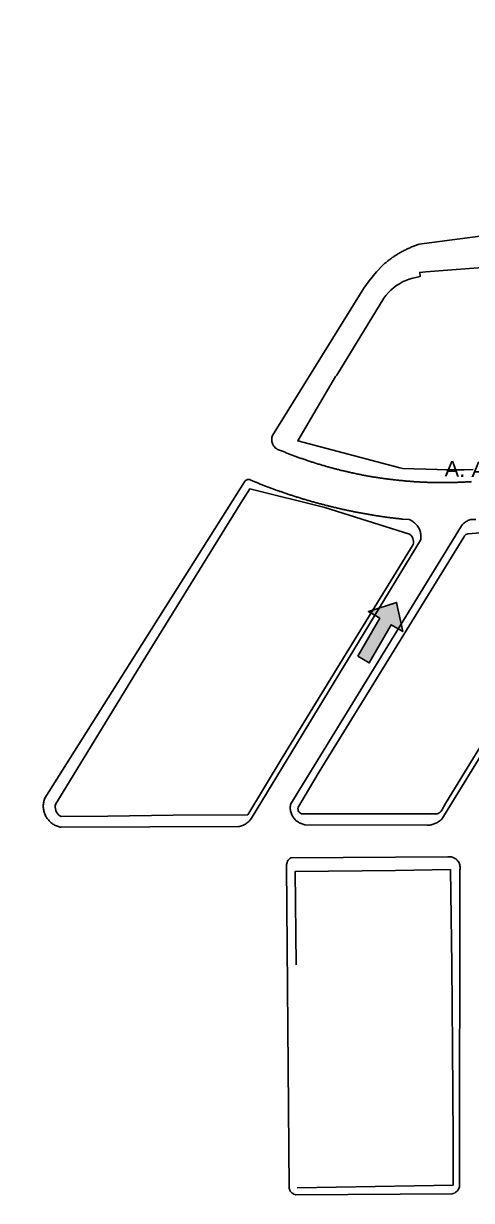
# Model space of a CAD drawing. Header units: metres. Extents: x 668617 to 675126, y 2286318 to 2293677.
# Drawn here: x 671582.2 to 671725.2, y 2290930.2 to 2291306.2 of the extents above; entities that cross this region are included whole.
import ezdxf

# ---------------------------------------------------------------- set-up
doc = ezdxf.new("R2010")
doc.units = ezdxf.units.M
doc.header["$MEASUREMENT"] = 0
for name, color, linetype in [('0_SENTIDO-VIAL', 30, 'Continuous'), ('DMTG-BANQUETA', 252, 'Continuous'), ('DMTG-MANZANA', 253, 'Continuous'), ('DMTG-NOM-CALLES', 251, 'Continuous'), ('DMTG-TRAZA-BASE', 7, 'Continuous'), ('DMTG_SECCIONES_VIALES', 250, 'Continuous')]:
    doc.layers.add(name, color=color, linetype=linetype)
doc.styles.get("Standard").update_dxf_attribs({"font": 'arial.ttf'})

# ---------------------------------------------------------------- blocks, each defined once
blk = doc.blocks.new('traza_base_proyecto')
at = {"layer": '0_SENTIDO-VIAL'}
blk.add_hatch(color=256, dxfattribs=at).paths.add_polyline_path([(132.13, -1547.23), (139.15, -1535.06), (135.5, -1532.96), (144.48, -1530.03), (146.45, -1539.27), (142.8, -1537.17), (135.78, -1549.33)])
blk.add_lwpolyline([(132.13, -1547.23), (139.15, -1535.06), (135.5, -1532.96), (144.48, -1530.03), (146.45, -1539.27), (142.8, -1537.17), (135.78, -1549.33)], close=True, dxfattribs=at)
at = {"layer": 'DMTG-BANQUETA', "linetype": 'Continuous', "lineweight": 25}
for points in [[(168.42, -1491.43, 0), (168.12, -1491.46, 0), (167.81, -1491.47, 0), (167.51, -1491.49, 0), (167.21, -1491.51, 0), (166.9, -1491.53, 0), (166.6, -1491.55, 0), (166.3, -1491.56, 0), (166, -1491.58, 0), (165.69, -1491.59, 0), (165.39, -1491.61, 0), (165.09, -1491.62, 0), (164.78, -1491.62, 0), (164.48, -1491.65, 0), (164.17, -1491.66, 0), (163.86, -1491.67, 0), (163.57, -1491.68, 0), (163.26, -1491.69, 0), (162.96, -1491.7, 0), (162.66, -1491.7, 0), (162.35, -1491.71, 0), (162.05, -1491.72, 0), (161.75, -1491.72, 0), (161.44, -1491.73, 0), (161.14, -1491.73, 0), (160.83, -1491.74, 0), (160.53, -1491.74, 0), (160.23, -1491.74, 0), (159.92, -1491.75, 0), (159.62, -1491.75, 0), (159.32, -1491.75, 0), (159.01, -1491.75, 0), (158.71, -1491.75, 0), (158.4, -1491.75, 0), (158.1, -1491.74, 0), (157.8, -1491.74, 0), (157.49, -1491.74, 0), (157.19, -1491.73, 0), (156.89, -1491.73, 0), (156.58, -1491.72, 0), (156.28, -1491.72, 0), (155.96, -1491.71, 0), (155.67, -1491.7, 0), (155.37, -1491.69, 0), (155.06, -1491.69, 0), (154.76, -1491.68, 0), (154.46, -1491.67, 0), (154.15, -1491.65, 0), (153.85, -1491.64, 0), (153.55, -1491.62, 0), (153.24, -1491.62, 0), (152.94, -1491.6, 0), (152.64, -1491.59, 0), (152.33, -1491.57, 0), (152.03, -1491.56, 0), (151.73, -1491.54, 0), (151.42, -1491.53, 0), (151.12, -1491.51, 0), (150.82, -1491.49, 0), (150.51, -1491.47, 0), (150.21, -1491.45, 0), (149.91, -1491.43, 0), (149.6, -1491.41, 0), (149.3, -1491.39, 0), (149, -1491.36, 0), (148.69, -1491.34, 0), (148.39, -1491.32, 0), (148.09, -1491.29, 0), (147.79, -1491.27, 0), (147.48, -1491.24, 0), (147.19, -1491.21, 0), (146.88, -1491.19, 0), (146.58, -1491.16, 0), (146.27, -1491.12, 0), (145.97, -1491.1, 0), (145.67, -1491.07, 0), (145.37, -1491.04, 0), (145.06, -1491.01, 0), (144.76, -1490.98, 0), (144.46, -1490.94, 0), (144.16, -1490.91, 0), (143.86, -1490.87, 0), (143.56, -1490.84, 0), (143.25, -1490.81, 0), (142.95, -1490.77, 0), (142.65, -1490.73, 0), (142.35, -1490.7, 0), (142.05, -1490.66, 0), (141.75, -1490.62, 0), (141.45, -1490.58, 0), (141.15, -1490.54, 0), (140.84, -1490.5, 0), (140.54, -1490.46, 0), (140.24, -1490.42, 0), (139.94, -1490.37, 0), (139.64, -1490.33, 0), (139.34, -1490.29, 0), (139.04, -1490.24, 0), (138.74, -1490.2, 0), (138.44, -1490.15, 0), (138.14, -1490.1, 0), (137.84, -1490.06, 0), (137.54, -1490.01, 0), (137.23, -1489.96, 0), (136.94, -1489.91, 0), (136.64, -1489.86, 0), (136.34, -1489.81, 0), (136.04, -1489.76, 0), (135.74, -1489.7, 0), (135.44, -1489.65, 0), (135.14, -1489.6, 0), (134.85, -1489.54, 0), (134.55, -1489.49, 0), (134.25, -1489.43, 0), (133.94, -1489.37, 0), (133.65, -1489.32, 0), (133.35, -1489.26, 0), (133.05, -1489.2, 0), (132.76, -1489.15, 0), (132.46, -1489.09, 0), (132.16, -1489.03, 0), (131.85, -1488.96, 0), (131.57, -1488.9, 0), (131.27, -1488.84, 0), (130.97, -1488.78, 0), (130.67, -1488.71, 0), (130.38, -1488.65, 0), (130.08, -1488.59, 0), (129.78, -1488.52, 0), (129.49, -1488.45, 0), (129.19, -1488.39, 0), (128.9, -1488.32, 0), (128.6, -1488.25, 0), (128.3, -1488.18, 0), (128.01, -1488.11, 0), (127.71, -1488.04, 0), (127.42, -1487.97, 0), (127.12, -1487.9, 0), (126.83, -1487.83, 0), (126.53, -1487.75, 0), (126.24, -1487.68, 0), (125.94, -1487.61, 0), (125.65, -1487.53, 0), (125.35, -1487.46, 0), (125.06, -1487.37, 0), (124.77, -1487.3, 0), (124.47, -1487.23, 0), (124.19, -1487.15, 0), (123.89, -1487.07, 0), (123.59, -1486.99, 0), (123.3, -1486.91, 0), (123.01, -1486.83, 0), (122.71, -1486.75, 0), (122.42, -1486.67, 0), (122.13, -1486.58, 0), (121.84, -1486.5, 0), (121.55, -1486.42, 0), (121.25, -1486.33, 0), (120.96, -1486.25, 0), (120.67, -1486.16, 0), (120.38, -1486.07, 0), (120.09, -1485.99, 0), (119.8, -1485.9, 0), (119.51, -1485.81, 0), (119.22, -1485.72, 0), (118.94, -1485.62, 0), (118.64, -1485.54, 0), (118.35, -1485.45, 0), (118.06, -1485.36, 0), (117.76, -1485.26, 0), (117.48, -1485.17, 0), (117.19, -1485.08, 0), (116.9, -1484.98, 0), (116.61, -1484.89, 0), (116.32, -1484.79, 0), (116.04, -1484.7, 0), (115.75, -1484.6, 0), (115.46, -1484.5, 0), (115.17, -1484.4, 0), (114.89, -1484.3, 0), (114.6, -1484.2, 0), (114.31, -1484.1, 0), (114.02, -1484, 0), (113.74, -1483.9, 0), (113.45, -1483.8, 0), (113.17, -1483.7, 0), (112.88, -1483.59, 0), (112.6, -1483.49, 0), (112.31, -1483.37, 0), (112.03, -1483.28, 0), (111.74, -1483.17, 0), (111.46, -1483.07, 0), (111.17, -1482.96, 0), (110.89, -1482.85, 0), (110.6, -1482.74, 0), (110.32, -1482.62, 0), (110.04, -1482.52, 0), (109.76, -1482.41, 0), (109.47, -1482.3, 0), (109.19, -1482.19, 0), (108.91, -1482.08, 0), (108.63, -1481.97, 0), (108.35, -1481.85, 0), (106.84, -1481.28, 0), (106.54, -1481.15, 0), (106.25, -1480.99, 0), (105.98, -1480.8, 0), (105.73, -1480.59, 0), (105.51, -1480.35, 0), (105.3, -1480.1, 0), (105.12, -1479.82, 0), (104.96, -1479.53, 0), (104.84, -1479.23, 0), (104.74, -1478.92, 0), (104.69, -1478.6, 0), (104.64, -1478.27, 0), (104.64, -1477.94, 0), (104.65, -1477.62, 0), (104.72, -1477.3, 0), (104.81, -1476.98, 0), (104.92, -1476.67, 0), (134.05, -1429.69, 0), (135.79, -1427.32, 0), (138.12, -1424.43, 0), (140.21, -1422.21, 0), (140.45, -1422, 0), (140.69, -1421.8, 0), (140.92, -1421.6, 0), (141.16, -1421.4, 0), (141.4, -1421.2, 0), (141.64, -1421.01, 0), (141.89, -1420.82, 0), (142.13, -1420.62, 0), (142.38, -1420.44, 0), (142.63, -1420.26, 0), (142.88, -1420.08, 0), (143.14, -1419.9, 0), (143.39, -1419.72, 0), (143.65, -1419.55, 0), (143.91, -1419.37, 0), (144.17, -1419.2, 0), (144.44, -1419.04, 0), (144.69, -1418.87, 0), (144.95, -1418.71, 0), (145.22, -1418.55, 0), (145.48, -1418.39, 0), (145.76, -1418.24, 0), (146.03, -1418.09, 0), (146.3, -1417.94, 0), (146.57, -1417.79, 0), (146.85, -1417.65, 0), (147.13, -1417.51, 0), (147.4, -1417.37, 0), (147.69, -1417.23, 0), (147.96, -1417.1, 0), (148.24, -1416.97, 0), (148.52, -1416.84, 0), (148.81, -1416.71, 0), (149.1, -1416.59, 0), (149.38, -1416.47, 0), (149.67, -1416.35, 0), (149.96, -1416.24, 0), (150.25, -1416.12, 0), (150.54, -1416.02, 0), (150.82, -1415.91, 0), (151.12, -1415.81, 0), (151.42, -1415.71, 0), (151.71, -1415.61, 0), (175.27, -1412.46, 0)], [(218.04, -1503.16, 0), (158.91, -1599.22, 0), (158.69, -1599.44, 0), (158.44, -1599.65, 0), (158.17, -1599.85, 0), (157.91, -1600.04, 0), (157.63, -1600.21, 0), (157.35, -1600.37, 0), (157.06, -1600.52, 0), (156.76, -1600.66, 0), (156.46, -1600.78, 0), (156.15, -1600.87, 0), (155.84, -1600.97, 0), (155.52, -1601.05, 0), (155.2, -1601.11, 0), (154.88, -1601.15, 0), (154.55, -1601.18, 0), (154.23, -1601.2, 0), (115.25, -1601.01, 0), (114.94, -1600.95, 0), (114.61, -1600.87, 0), (114.31, -1600.77, 0), (114, -1600.66, 0), (113.71, -1600.53, 0), (113.42, -1600.37, 0), (113.14, -1600.22, 0), (112.87, -1600.04, 0), (112.62, -1599.84, 0), (112.37, -1599.62, 0), (112.14, -1599.41, 0), (111.92, -1599.17, 0), (111.71, -1598.92, 0), (111.52, -1598.66, 0), (111.35, -1598.39, 0), (111.19, -1598.1, 0), (111.05, -1597.81, 0), (110.94, -1597.52, 0), (110.81, -1597.21, 0), (110.73, -1596.9, 0), (110.66, -1596.58, 0), (110.6, -1596.26, 0), (110.58, -1595.94, 0), (110.56, -1595.62, 0), (110.56, -1595.3, 0), (110.59, -1594.97, 0), (110.64, -1594.65, 0), (110.7, -1594.34, 0), (165.17, -1505.52, 0), (165.39, -1505.26, 0), (165.63, -1505.02, 0), (165.88, -1504.79, 0), (166.14, -1504.58, 0), (166.41, -1504.37, 0), (166.69, -1504.2, 0), (166.98, -1504.03, 0), (167.28, -1503.87, 0), (167.59, -1503.74, 0), (167.9, -1503.62, 0), (168.23, -1503.53, 0), (169.8, -1503.54, 0)]]:
    blk.add_polyline3d(points, dxfattribs=at)
for points in [[(94.02, -1601.62, 0), (37.47, -1601.84, 0), (37.15, -1601.78, 0), (36.84, -1601.71, 0), (36.53, -1601.62, 0), (36.23, -1601.51, 0), (35.94, -1601.4, 0), (35.63, -1601.26, 0), (35.35, -1601.12, 0), (35.06, -1600.96, 0), (34.8, -1600.79, 0), (34.53, -1600.6, 0), (34.28, -1600.41, 0), (34.03, -1600.2, 0), (33.8, -1599.98, 0), (33.56, -1599.75, 0), (33.35, -1599.51, 0), (33.16, -1599.26, 0), (32.97, -1599, 0), (32.79, -1598.73, 0), (32.62, -1598.46, 0), (32.47, -1598.18, 0), (32.33, -1597.89, 0), (32.21, -1597.59, 0), (32.1, -1597.29, 0), (32, -1596.98, 0), (31.92, -1596.67, 0), (31.85, -1596.36, 0), (31.8, -1596.04, 0), (31.75, -1595.72, 0), (31.74, -1595.4, 0), (31.73, -1595.08, 0), (31.74, -1594.76, 0), (31.75, -1594.44, 0), (31.8, -1594.12, 0), (31.85, -1593.8, 0), (31.92, -1593.49, 0), (32, -1593.18, 0), (32.1, -1592.87, 0), (32.21, -1592.57, 0), (95.94, -1491.49, 0), (96.19, -1491.18, 0), (96.49, -1490.95, 0), (96.86, -1490.81, 0), (97.25, -1490.76, 0), (97.64, -1490.8, 0), (98.01, -1490.95, 0), (99.01, -1491.4, 0), (99.29, -1491.52, 0), (99.57, -1491.62, 0), (99.85, -1491.75, 0), (100.14, -1491.86, 0), (100.42, -1491.97, 0), (100.7, -1492.09, 0), (100.98, -1492.2, 0), (101.26, -1492.31, 0), (101.55, -1492.42, 0), (101.83, -1492.53, 0), (102.11, -1492.64, 0), (102.39, -1492.75, 0), (102.69, -1492.86, 0), (102.96, -1492.97, 0), (103.24, -1493.08, 0), (103.53, -1493.18, 0), (103.81, -1493.29, 0), (104.1, -1493.4, 0), (104.38, -1493.5, 0), (104.65, -1493.61, 0), (104.95, -1493.71, 0), (105.23, -1493.82, 0), (105.52, -1493.92, 0), (105.8, -1494.03, 0), (106.09, -1494.12, 0), (106.36, -1494.23, 0), (106.66, -1494.33, 0), (106.95, -1494.43, 0), (107.23, -1494.54, 0), (107.52, -1494.64, 0), (107.8, -1494.74, 0), (108.09, -1494.84, 0), (108.38, -1494.94, 0), (108.66, -1495.03, 0), (108.95, -1495.12, 0), (109.24, -1495.23, 0), (109.53, -1495.33, 0), (109.81, -1495.42, 0), (110.1, -1495.52, 0), (110.39, -1495.61, 0), (110.69, -1495.71, 0), (110.97, -1495.8, 0), (111.25, -1495.9, 0), (111.54, -1495.99, 0), (111.83, -1496.08, 0), (112.12, -1496.18, 0), (112.41, -1496.27, 0), (112.69, -1496.36, 0), (112.99, -1496.45, 0), (113.28, -1496.54, 0), (113.57, -1496.62, 0), (113.85, -1496.72, 0), (114.15, -1496.81, 0), (114.44, -1496.9, 0), (114.73, -1496.99, 0), (115.02, -1497.07, 0), (115.31, -1497.16, 0), (115.6, -1497.25, 0), (115.89, -1497.33, 0), (116.19, -1497.42, 0), (116.47, -1497.5, 0), (116.76, -1497.59, 0), (117.05, -1497.67, 0), (117.35, -1497.76, 0), (117.64, -1497.84, 0), (117.94, -1497.92, 0), (118.22, -1498, 0), (118.51, -1498.08, 0), (118.81, -1498.17, 0), (119.1, -1498.25, 0), (119.39, -1498.33, 0), (119.69, -1498.41, 0), (119.98, -1498.48, 0), (120.27, -1498.56, 0), (120.56, -1498.64, 0), (120.86, -1498.72, 0), (121.15, -1498.79, 0), (121.44, -1498.87, 0), (121.74, -1498.95, 0), (122.03, -1499.02, 0), (122.33, -1499.1, 0), (122.62, -1499.17, 0), (122.91, -1499.24, 0), (123.21, -1499.32, 0), (123.5, -1499.39, 0), (123.8, -1499.46, 0), (124.09, -1499.53, 0), (124.39, -1499.61, 0), (124.69, -1499.68, 0), (124.98, -1499.75, 0), (125.27, -1499.82, 0), (125.56, -1499.87, 0), (125.86, -1499.95, 0), (126.16, -1500.02, 0), (126.45, -1500.09, 0), (126.75, -1500.16, 0), (127.05, -1500.22, 0), (127.34, -1500.29, 0), (127.64, -1500.35, 0), (127.94, -1500.42, 0), (128.23, -1500.48, 0), (128.53, -1500.55, 0), (128.81, -1500.61, 0), (129.12, -1500.67, 0), (129.42, -1500.74, 0), (129.71, -1500.8, 0), (130.01, -1500.86, 0), (130.31, -1500.92, 0), (130.61, -1500.98, 0), (130.9, -1501.04, 0), (131.2, -1501.1, 0), (131.5, -1501.16, 0), (131.8, -1501.22, 0), (132.09, -1501.27, 0), (132.39, -1501.33, 0), (132.69, -1501.39, 0), (132.99, -1501.44, 0), (133.29, -1501.5, 0), (133.58, -1501.56, 0), (133.88, -1501.61, 0), (134.19, -1501.66, 0), (134.48, -1501.72, 0), (134.78, -1501.77, 0), (135.08, -1501.82, 0), (135.38, -1501.87, 0), (135.69, -1501.93, 0), (135.97, -1501.98, 0), (136.27, -1502.03, 0), (136.57, -1502.08, 0), (136.86, -1502.12, 0), (137.17, -1502.18, 0), (137.47, -1502.22, 0), (137.77, -1502.27, 0), (138.07, -1502.32, 0), (138.37, -1502.37, 0), (138.67, -1502.41, 0), (138.97, -1502.46, 0), (139.27, -1502.5, 0), (139.57, -1502.55, 0), (139.87, -1502.59, 0), (140.17, -1502.64, 0), (140.47, -1502.68, 0), (140.77, -1502.72, 0), (141.07, -1502.76, 0), (141.37, -1502.81, 0), (141.67, -1502.85, 0), (141.97, -1502.89, 0), (142.27, -1502.93, 0), (142.57, -1502.97, 0), (142.87, -1503.01, 0), (143.19, -1503.04, 0), (143.48, -1503.08, 0), (143.78, -1503.12, 0), (144.07, -1503.16, 0), (144.38, -1503.19, 0), (144.69, -1503.23, 0), (144.98, -1503.26, 0), (145.27, -1503.3, 0), (145.58, -1503.33, 0), (145.89, -1503.37, 0), (146.19, -1503.4, 0), (146.49, -1503.43, 0), (148.51, -1503.56, 0), (148.81, -1503.69, 0), (149.11, -1503.83, 0), (149.4, -1503.99, 0), (149.69, -1504.16, 0), (149.94, -1504.35, 0), (150.2, -1504.55, 0), (150.44, -1504.77, 0), (150.69, -1505, 0), (150.9, -1505.25, 0), (151.1, -1505.5, 0), (151.29, -1505.77, 0), (151.47, -1506.05, 0), (151.63, -1506.34, 0), (151.77, -1506.62, 0), (151.89, -1506.94, 0), (152, -1507.25, 0), (152.09, -1507.56, 0), (152.15, -1507.87, 0), (152.21, -1508.21, 0), (152.25, -1508.53, 0), (152.26, -1508.86, 0), (152.26, -1509.19, 0), (152.24, -1509.52, 0), (152.2, -1509.84, 0), (152.14, -1510.17, 0), (98.2, -1598.96, 0), (98, -1599.23, 0), (97.77, -1599.5, 0), (97.56, -1599.75, 0), (97.32, -1599.99, 0), (97.06, -1600.21, 0), (96.8, -1600.42, 0), (96.52, -1600.62, 0), (96.23, -1600.8, 0), (95.94, -1600.97, 0), (95.63, -1601.12, 0), (95.32, -1601.25, 0), (95, -1601.37, 0), (94.69, -1601.47, 0), (94.35, -1601.55, 0)], [(162.27, -1718.94, 0), (112.35, -1719.24, 0), (112.01, -1719.16, 0), (111.67, -1719.03, 0), (111.35, -1718.85, 0), (111.06, -1718.64, 0), (110.8, -1718.37, 0), (110.58, -1718.09, 0), (110.41, -1717.77, 0), (110.28, -1717.44, 0), (110.19, -1717.08, 0), (109.38, -1614.12, 0), (109.38, -1613.76, 0), (109.44, -1613.39, 0), (109.54, -1613.04, 0), (109.69, -1612.7, 0), (109.89, -1612.37, 0), (110.13, -1612.1, 0), (110.4, -1611.84, 0), (110.7, -1611.62, 0), (160.89, -1611.31, 0), (161.22, -1611.28, 0), (161.55, -1611.28, 0), (161.88, -1611.32, 0), (162.2, -1611.39, 0), (162.52, -1611.48, 0), (162.82, -1611.61, 0), (163.1, -1611.77, 0), (163.39, -1611.95, 0), (163.64, -1612.16, 0), (163.88, -1612.39, 0), (164.09, -1612.64, 0), (164.28, -1612.92, 0), (164.44, -1613.21, 0), (164.57, -1613.51, 0), (164.67, -1613.83, 0), (164.74, -1614.15, 0), (164.77, -1614.48, 0), (164.78, -1614.81, 0), (164.76, -1615.14, 0), (164.7, -1615.46, 0), (164.54, -1716.82, 0), (164.4, -1717.15, 0), (164.23, -1717.46, 0), (164.02, -1717.75, 0), (163.79, -1718.02, 0), (163.52, -1718.27, 0), (163.24, -1718.48, 0), (162.94, -1718.67, 0), (162.61, -1718.82, 0)]]:
    blk.add_polyline3d(points, close=True, dxfattribs=at)
at = {"layer": 'DMTG-MANZANA', "color": 8, "linetype": 'Continuous', "lineweight": 25}
for p, q in [((112.15, -1615.94), (144.2, -1615.61)), ((144.2, -1615.61), (161.69, -1615.35)), ((161.69, -1615.35), (162.12, -1645.65)), ((162.12, -1645.65), (162.38, -1672.11)), ((162.38, -1672.11), (162.53, -1701.25)), ((162.53, -1701.25), (162.58, -1715.31)), ((162.53, -1716.17), (112.73, -1716.96)), ((162.58, -1715.31), (162.53, -1716.17))]:
    blk.add_line(p, q, dxfattribs=at)
at = {"layer": 'DMTG-MANZANA', "linetype": 'Continuous', "lineweight": 25}
for points in [[(176.08, -1422.69, 0), (153.81, -1424.47, 0), (151.88, -1424.63, 0), (151.99, -1425.96, 0), (149.65, -1426.45, 0), (148.55, -1426.77, 0), (147.47, -1427.17, 0), (146.43, -1427.65, 0), (145.42, -1428.21, 0), (144.46, -1428.83, 0), (143.54, -1429.52, 0), (142.68, -1430.27, 0), (141.87, -1431.08, 0), (141.12, -1431.95, 0), (140.44, -1432.87, 0), (125.46, -1457.4, 0), (125.01, -1457.9, 0), (112.97, -1478.45, 0), (145.52, -1487, 0), (146.49, -1487.23, 0), (157.41, -1487.55, 0), (160.29, -1487.67, 0), (163.18, -1487.72, 0), (166.07, -1487.68, 0), (168.96, -1487.56, 0)], [(146.49, -1487.23, 0), (145.52, -1487, 0), (112.97, -1478.45, 0), (125.01, -1457.9, 0), (125.46, -1457.4, 0)], [(69.39, -1539.44, 0), (94.67, -1498.45, 0), (97.61, -1493.76, 0), (121.64, -1499.74, 0), (148.66, -1508.21, 0), (148.82, -1508.27, 0)], [(179.12, -1563.17, 0), (160.16, -1594.22, 0), (158.89, -1596.34, 0), (158.7, -1596.68, 0), (158.45, -1596.98, 0), (158.14, -1597.22, 0), (157.79, -1597.39, 0), (157.42, -1597.49, 0), (157.03, -1597.52, 0), (114.92, -1597.54, 0), (114.55, -1597.56, 0), (114.19, -1597.5, 0), (113.85, -1597.36, 0), (113.55, -1597.14, 0), (113.31, -1596.86, 0), (113.13, -1596.54, 0), (113.04, -1596.18, 0), (113.03, -1595.81, 0), (113.1, -1595.45, 0), (113.25, -1595.12, 0), (119.81, -1584.13, 0), (165.92, -1509.22, 0), (166.2, -1508.76, 0), (166.65, -1508.29, 0), (167.26, -1508.07, 0), (171.29, -1507.75, 0)], [(112.43, -1645.77, 0), (112.15, -1615.94, 0), (144.2, -1615.61, 0), (161.69, -1615.35, 0), (162.12, -1645.65, 0)]]:
    blk.add_polyline3d(points, dxfattribs=at)
blk.add_polyline3d([(149.8, -1511.57, 0), (131.23, -1541.66, 0), (107.93, -1579.62, 0), (96.98, -1597.88, 0), (73.19, -1597.97, 0), (52.3, -1598.29, 0), (37.48, -1598.39, 0), (37.01, -1598.13, 0), (36.59, -1597.81, 0), (36.22, -1597.41, 0), (35.93, -1596.97, 0), (35.71, -1596.48, 0), (35.58, -1595.96, 0), (35.53, -1595.43, 0), (35.56, -1594.9, 0), (35.69, -1594.38, 0), (52.61, -1566.67, 0), (62.98, -1549.7, 0), (69.39, -1539.44, 0), (94.67, -1498.45, 0), (97.61, -1493.76, 0), (121.64, -1499.74, 0), (148.66, -1508.21, 0), (149.17, -1508.65, 0), (149.45, -1509.08, 0), (149.67, -1509.55, 0), (149.81, -1510.04, 0), (149.88, -1510.55, 0), (149.88, -1511.06, 0)], close=True, dxfattribs=at)
at = {"layer": 'DMTG-NOM-CALLES'}
blk.add_text('A. ACEVES', height=5, rotation=358.5934, dxfattribs=at).set_placement((159.81, -1489.78))

msp = doc.modelspace()

# ---------------------------------------------------------------- linework, layer by layer
at = {"layer": 'DMTG_SECCIONES_VIALES', "color": 6}
msp.add_circle((673067.74788, 2291619.20218), 2058.07959, dxfattribs=at)

# ---------------------------------------------------------------- block references
at = {"layer": 'DMTG-TRAZA-BASE'}
msp.add_blockref('traza_base_proyecto', (671556.78644, 2292651.27973), dxfattribs=at)

doc.saveas('drawing.dxf')
